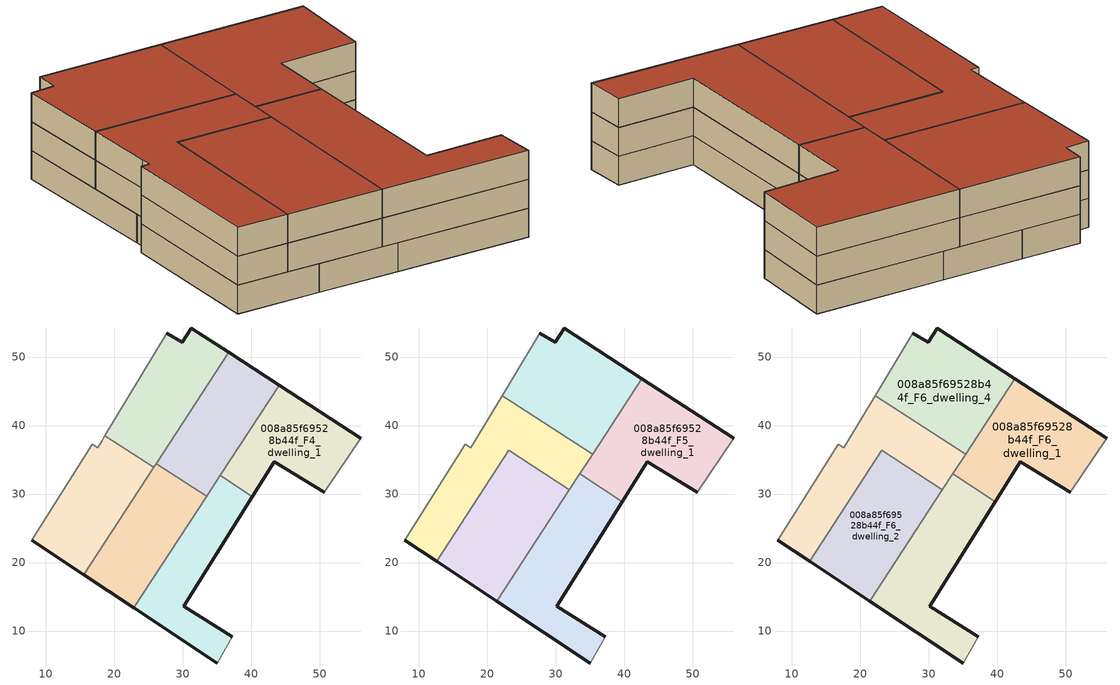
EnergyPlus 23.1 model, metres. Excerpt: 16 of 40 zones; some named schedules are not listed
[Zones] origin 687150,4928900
008a85f69528b44f_F4_dwelling_0
 floor to 008a85f69528b44f_F3_dwelling_0 (EU_floor_Construction): 37.23,9.14 30.13,13.66 40.19,29.65 35.48,32.71 22.89,13.38 35.07,5.34 z12
 wall outside (EU_wall_Construction): 35.07,5.34 22.89,13.38 / 40.19,29.65 30.13,13.66 37.23,9.14 z12:15
 wall to 008a85f69528b44f_F4_dwelling_1 (EU_wall_Construction): 35.48,32.71 40.19,29.65 z12:15
 wall adiabatic (EU_wall_Construction): 37.23,9.14 35.07,5.34 z12:15
 wall to 008a85f69528b44f_F4_dwelling_2 (EU_wall_Construction): 22.89,13.38 33.49,29.66 z12:15
 wall to 008a85f69528b44f_F4_dwelling_3 (EU_wall_Construction): 33.49,29.66 35.48,32.71 z12:15
008a85f69528b44f_F4_dwelling_1
 floor to 008a85f69528b44f_F3_dwelling_1 (EU_floor_Construction): 50.69,30.3 56.02,38.13 44.07,45.91 35.48,32.71 40.19,29.65 43.36,34.7 z12
 wall outside (EU_wall_Construction): 44.07,45.91 56.02,38.13 / 50.69,30.3 43.36,34.7 40.19,29.65 z12:15
 wall adiabatic (EU_wall_Construction): 56.02,38.13 50.69,30.3 z12:15
 wall to 008a85f69528b44f_F4_dwelling_3 (EU_wall_Construction): 35.48,32.71 44.07,45.91 z12:15
008a85f69528b44f_F4_dwelling_2
 floor to 008a85f69528b44f_F3_dwelling_2 (EU_floor_Construction): 22.89,13.38 33.49,29.66 26.12,34.45 15.56,18.22 z12
 wall outside (EU_wall_Construction): 22.89,13.38 15.56,18.22 z12:15
 wall to 008a85f69528b44f_F4_dwelling_3 (EU_wall_Construction): 26.12,34.45 33.49,29.66 z12:15
 wall to 008a85f69528b44f_F4_dwelling_4 (EU_wall_Construction): 15.56,18.22 25.76,33.89 z12:15
 wall to 008a85f69528b44f_F4_dwelling_5 (EU_wall_Construction): 25.76,33.89 26.12,34.45 z12:15
008a85f69528b44f_F4_dwelling_3
 floor to 008a85f69528b44f_F3_dwelling_3 (EU_floor_Construction): 33.49,29.66 44.07,45.91 36.7,50.71 26.12,34.45 z12
 wall outside (EU_wall_Construction): 36.7,50.71 44.07,45.91 z12:15
 wall to 008a85f69528b44f_F4_dwelling_5 (EU_wall_Construction): 26.12,34.45 36.7,50.71 z12:15
008a85f69528b44f_F4_dwelling_4
 floor to 008a85f69528b44f_F3_dwelling_4 (EU_floor_Construction): 15.56,18.22 25.76,33.89 18.66,38.51 18.19,37.75 17.57,36.75 16.82,37.25 7.94,23.25 z12
 wall outside (EU_wall_Construction): 15.56,18.22 7.94,23.25 z12:15
 wall adiabatic (EU_wall_Construction): 7.94,23.25 16.82,37.25 17.57,36.75 18.19,37.75 18.66,38.51 z12:15
 wall to 008a85f69528b44f_F4_dwelling_5 (EU_wall_Construction): 18.66,38.51 25.76,33.89 z12:15
008a85f69528b44f_F4_dwelling_5
 floor to 008a85f69528b44f_F3_dwelling_5 (EU_floor_Construction): 25.76,33.89 36.7,50.71 31.26,54.25 29.94,52.19 27.65,53.49 18.66,38.51 z12
 wall outside (EU_wall_Construction): 27.65,53.49 29.94,52.19 31.26,54.25 36.7,50.71 z12:15
 wall adiabatic (EU_wall_Construction): 18.66,38.51 27.65,53.49 z12:15
008a85f69528b44f_F5_dwelling_0
 floor to 008a85f69528b44f_F4_dwelling_0 (EU_floor_Construction): 37.23,9.14 30.13,13.66 39.72,28.91 35,31.98 22.89,13.38 35.07,5.34 z15
 floor to 008a85f69528b44f_F4_dwelling_2 (EU_floor_Construction): 22.89,13.38 33.49,29.66 32.01,30.62 21.43,14.35 z15
 floor to 008a85f69528b44f_F4_dwelling_3 (EU_floor_Construction): 33.49,29.66 35,31.98 33.53,32.94 32.02,30.62 z15
 wall outside (EU_wall_Construction): 39.72,28.91 30.13,13.66 37.23,9.14 / 35.07,5.34 21.43,14.35 z15:18
 wall adiabatic (EU_wall_Construction): 37.23,9.14 35.07,5.34 z15:18
 wall to 008a85f69528b44f_F5_dwelling_1 (EU_wall_Construction): 33.53,32.94 39.72,28.91 z15:18
 wall to 008a85f69528b44f_F5_dwelling_2 (EU_wall_Construction): 21.43,14.35 32.02,30.62 z15:18
 wall to 008a85f69528b44f_F5_dwelling_3 (EU_wall_Construction): 32.02,30.62 33.53,32.94 z15:18
008a85f69528b44f_F5_dwelling_1
 floor to 008a85f69528b44f_F4_dwelling_1 (EU_floor_Construction): 50.69,30.3 56.02,38.13 44.07,45.91 35.48,32.71 40.19,29.65 43.36,34.7 z15
 floor to 008a85f69528b44f_F4_dwelling_0 (EU_floor_Construction): 39.72,28.91 40.19,29.65 35.48,32.71 35,31.98 z15
 floor to 008a85f69528b44f_F4_dwelling_3 (EU_floor_Construction): 35,31.98 44.07,45.91 42.59,46.87 33.53,32.94 z15
 wall outside (EU_wall_Construction): 50.69,30.3 43.36,34.7 39.72,28.91 / 42.59,46.87 56.02,38.13 z15:18
 wall adiabatic (EU_wall_Construction): 56.02,38.13 50.69,30.3 z15:18
 wall to 008a85f69528b44f_F5_dwelling_4 (EU_wall_Construction): 35.39,35.79 42.59,46.87 z15:18
 wall to 008a85f69528b44f_F5_dwelling_3 (EU_wall_Construction): 33.53,32.94 35.39,35.79 z15:18
008a85f69528b44f_F5_dwelling_2
 floor to 008a85f69528b44f_F4_dwelling_2 (EU_floor_Construction): 21.43,14.35 32.01,30.62 26.12,34.45 15.56,18.22 z15
 floor to 008a85f69528b44f_F4_dwelling_4 (EU_floor_Construction): 15.56,18.22 25.76,33.89 22.8,35.81 12.62,20.16 z15
 floor to 008a85f69528b44f_F4_dwelling_5 (EU_floor_Construction): 25.76,33.89 26.12,34.46 23.17,36.38 22.8,35.81 z15
 wall outside (EU_wall_Construction): 21.43,14.35 12.62,20.16 z15:18
 wall to 008a85f69528b44f_F5_dwelling_3 (EU_wall_Construction): 12.62,20.16 23.17,36.38 32.02,30.62 z15:18
008a85f69528b44f_F5_dwelling_3
 floor to 008a85f69528b44f_F4_dwelling_4 (EU_floor_Construction): 12.62,20.16 22.8,35.81 18.66,38.51 18.19,37.75 17.57,36.75 16.82,37.25 7.94,23.25 z15
 floor to 008a85f69528b44f_F4_dwelling_3 (EU_floor_Construction): 32.02,30.62 35.39,35.79 29.49,39.63 26.12,34.46 z15
 floor to 008a85f69528b44f_F4_dwelling_5 (EU_floor_Construction): 26.12,34.46 29.49,39.63 22.18,44.39 18.66,38.51 22.8,35.81 23.17,36.38 z15
 wall outside (EU_wall_Construction): 12.62,20.16 7.94,23.25 z15:18
 wall adiabatic (EU_wall_Construction): 7.94,23.25 16.82,37.25 17.57,36.75 18.19,37.75 22.18,44.39 z15:18
 wall to 008a85f69528b44f_F5_dwelling_4 (EU_wall_Construction): 22.18,44.39 35.39,35.79 z15:18
008a85f69528b44f_F5_dwelling_4
 floor to 008a85f69528b44f_F4_dwelling_3 (EU_floor_Construction): 35.39,35.79 42.59,46.87 36.7,50.7 29.49,39.63 z15
 floor to 008a85f69528b44f_F4_dwelling_5 (EU_floor_Construction): 29.49,39.63 36.7,50.7 31.26,54.25 29.94,52.19 27.65,53.49 22.18,44.39 z15
 wall outside (EU_wall_Construction): 27.65,53.49 29.94,52.19 31.26,54.25 42.59,46.87 z15:18
 wall adiabatic (EU_wall_Construction): 22.18,44.39 27.65,53.49 z15:18
008a85f69528b44f_F6_dwelling_0
 floor to 008a85f69528b44f_F5_dwelling_0 (EU_floor_Construction): 37.23,9.14 30.13,13.66 39.72,28.91 33.53,32.94 21.43,14.35 35.07,5.34 z18
 wall outside (EU_wall_Construction): 39.72,28.91 30.13,13.66 37.23,9.14 / 35.07,5.34 21.43,14.35 z18:21
 wall adiabatic (EU_wall_Construction): 37.23,9.14 35.07,5.34 z18:21
 wall to 008a85f69528b44f_F6_dwelling_1 (EU_wall_Construction): 33.53,32.94 39.72,28.91 z18:21
 wall to 008a85f69528b44f_F6_dwelling_2 (EU_wall_Construction): 21.43,14.35 32.02,30.62 z18:21
 wall to 008a85f69528b44f_F6_dwelling_3 (EU_wall_Construction): 32.02,30.62 33.53,32.94 z18:21
 roof outside (EU_roof_Construction): 39.72,28.91 30.13,13.66 37.23,9.14 35.07,5.34 21.43,14.35 33.53,32.94 z21
008a85f69528b44f_F6_dwelling_1
 floor to 008a85f69528b44f_F5_dwelling_1 (EU_floor_Construction): 50.69,30.3 56.02,38.13 42.59,46.87 33.53,32.94 39.72,28.91 43.36,34.7 z18
 wall outside (EU_wall_Construction): 50.69,30.3 43.36,34.7 39.72,28.91 / 42.59,46.87 56.02,38.13 z18:21
 wall adiabatic (EU_wall_Construction): 56.02,38.13 50.69,30.3 z18:21
 wall to 008a85f69528b44f_F6_dwelling_4 (EU_wall_Construction): 35.39,35.79 42.59,46.87 z18:21
 wall to 008a85f69528b44f_F6_dwelling_3 (EU_wall_Construction): 33.53,32.94 35.39,35.79 z18:21
 roof outside (EU_roof_Construction): 56.02,38.13 50.69,30.3 43.36,34.7 39.72,28.91 33.53,32.94 42.59,46.87 z21
008a85f69528b44f_F6_dwelling_2
 floor to 008a85f69528b44f_F5_dwelling_2 (EU_floor_Construction): 21.43,14.35 32.02,30.62 23.17,36.38 12.62,20.16 z18
 wall outside (EU_wall_Construction): 21.43,14.35 12.62,20.16 z18:21
 wall to 008a85f69528b44f_F6_dwelling_3 (EU_wall_Construction): 12.62,20.16 23.17,36.38 32.02,30.62 z18:21
 roof outside (EU_roof_Construction): 32.02,30.62 21.43,14.35 12.62,20.16 23.17,36.38 z21
008a85f69528b44f_F6_dwelling_3
 floor to 008a85f69528b44f_F5_dwelling_3 (EU_floor_Construction): 32.02,30.62 35.39,35.79 22.18,44.39 18.19,37.75 17.57,36.75 16.82,37.25 7.94,23.25 12.62,20.16 23.17,36.38 z18
 wall outside (EU_wall_Construction): 12.62,20.16 7.94,23.25 z18:21
 wall adiabatic (EU_wall_Construction): 7.94,23.25 16.82,37.25 17.57,36.75 18.19,37.75 22.18,44.39 z18:21
 wall to 008a85f69528b44f_F6_dwelling_4 (EU_wall_Construction): 22.18,44.39 35.39,35.79 z18:21
 roof outside (EU_roof_Construction): 35.39,35.79 32.02,30.62 23.17,36.38 12.62,20.16 7.94,23.25 16.82,37.25 17.57,36.75 18.19,37.75 22.18,44.39 z21
008a85f69528b44f_F6_dwelling_4
 floor to 008a85f69528b44f_F5_dwelling_4 (EU_floor_Construction): 35.39,35.79 42.59,46.87 31.26,54.25 29.94,52.19 27.65,53.49 22.18,44.39 z18
 wall outside (EU_wall_Construction): 27.65,53.49 29.94,52.19 31.26,54.25 42.59,46.87 z18:21
 wall adiabatic (EU_wall_Construction): 22.18,44.39 27.65,53.49 z18:21
 roof outside (EU_roof_Construction): 42.59,46.87 35.39,35.79 22.18,44.39 27.65,53.49 29.94,52.19 31.26,54.25 z21
[Building]
EU S2 Campaign: North Axis=0; Terrain=City; Solar Distribution=FullExterior
[Site:Location]
Bologna: Latitude=44.5; Longitude=11.25; Time Zone=1; Elevation=37
[SizingPeriod:WeatherFileDays]
AnnualSizingPeriod: Begin Month=1; Begin Day of Month=1; End Month=12; End Day of Month=31; Day of Week for Start Day=Monday; Use Weather File Daylight Saving Period=No; Use Weather File Rain and Snow Indicators=No
[MATERIAL]
EU_InternalMass_Material: Roughness=MediumRough; Thickness=0.1; Conductivity=1; Density=1800; Specific Heat=900; Thermal Absorptance=0.9; Solar Absorptance=0.7; Visible Absorptance=0.7
[MATERIAL:NOMASS] Roughness=MediumRough; Thermal Absorptance=0.9; Solar Absorptance=0.7; Visible Absorptance=0.7
Name | Thermal Resistance
EU_wall_NoMass | 0.890213
EU_roof_NoMass | 0.636128
EU_floor_NoMass | 0.79516
[CONSTRUCTION]
EU_wall_Construction: EU_wall_NoMass
EU_roof_Construction: EU_roof_NoMass
EU_floor_Construction: EU_floor_NoMass
EU_InternalMass_Construction: EU_InternalMass_Material
[ZONE] Type=1; Multiplier=1; Ceiling Height=autocalculate; Floor Area=autocalculate; Part of Total Floor Area=Yes
Name | Volume
008a85f69528b44f_F4_dwelling_0 | 511.471
008a85f69528b44f_F5_dwelling_0; 008a85f69528b44f_F6_dwelling_0 | 613.805
008a85f69528b44f_F4_dwelling_1 | 511.462
008a85f69528b44f_F5_dwelling_1; 008a85f69528b44f_F6_dwelling_1 | 613.761
008a85f69528b44f_F4_dwelling_2 | 511.461
008a85f69528b44f_F5_dwelling_2; 008a85f69528b44f_F6_dwelling_2 | 613.686
008a85f69528b44f_F4_dwelling_3 | 511.465
008a85f69528b44f_F5_dwelling_3; 008a85f69528b44f_F6_dwelling_3 | 613.778
008a85f69528b44f_F4_dwelling_4 | 511.477
008a85f69528b44f_F5_dwelling_4; 008a85f69528b44f_F6_dwelling_4 | 613.734
008a85f69528b44f_F4_dwelling_5 | 511.469
[INTERNALMASS] Construction=EU_InternalMass_Construction
Name | Zone or ZoneList | Surface Area
008a85f69528b44f_F4_dwelling_0_EU_InternalMass | 008a85f69528b44f_F4_dwelling_0 | 170.49
008a85f69528b44f_F4_dwelling_1_EU_InternalMass | 008a85f69528b44f_F4_dwelling_1 | 170.487
008a85f69528b44f_F4_dwelling_2_EU_InternalMass | 008a85f69528b44f_F4_dwelling_2 | 170.487
008a85f69528b44f_F4_dwelling_3_EU_InternalMass | 008a85f69528b44f_F4_dwelling_3 | 170.488
008a85f69528b44f_F4_dwelling_4_EU_InternalMass | 008a85f69528b44f_F4_dwelling_4 | 170.492
008a85f69528b44f_F4_dwelling_5_EU_InternalMass | 008a85f69528b44f_F4_dwelling_5 | 170.49
008a85f69528b44f_F5_dwelling_0_EU_InternalMass | 008a85f69528b44f_F5_dwelling_0 | 204.601
008a85f69528b44f_F5_dwelling_1_EU_InternalMass | 008a85f69528b44f_F5_dwelling_1 | 204.587
008a85f69528b44f_F5_dwelling_2_EU_InternalMass | 008a85f69528b44f_F5_dwelling_2 | 204.56
008a85f69528b44f_F5_dwelling_3_EU_InternalMass | 008a85f69528b44f_F5_dwelling_3 | 204.593
008a85f69528b44f_F5_dwelling_4_EU_InternalMass | 008a85f69528b44f_F5_dwelling_4 | 204.58
008a85f69528b44f_F6_dwelling_0_EU_InternalMass | 008a85f69528b44f_F6_dwelling_0 | 204.601
008a85f69528b44f_F6_dwelling_1_EU_InternalMass | 008a85f69528b44f_F6_dwelling_1 | 204.587
008a85f69528b44f_F6_dwelling_2_EU_InternalMass | 008a85f69528b44f_F6_dwelling_2 | 204.56
008a85f69528b44f_F6_dwelling_3_EU_InternalMass | 008a85f69528b44f_F6_dwelling_3 | 204.593
008a85f69528b44f_F6_dwelling_4_EU_InternalMass | 008a85f69528b44f_F6_dwelling_4 | 204.58
[OTHEREQUIPMENT] Fuel Type=Electricity; Design Level Calculation Method=Watts/Area; Power per Zone Floor Area=1; Fraction Latent=0; Fraction Radiant=0; Fraction Lost=0; Carbon Dioxide Generation Rate=0; EndUse Subcategory=EU_Step8_InternalGains
Name | Zone or ZoneList or Space or SpaceList | Schedule
EU_Step8_InternalGain_008a85f69528b44f_F4_dwelling_0_f000 | 008a85f69528b44f_F4_dwelling_0 | EU_Step8_GainSchedule_008a85f69528b44f_F4_dwelling_0_f000
EU_Step8_InternalGain_008a85f69528b44f_F4_dwelling_1_f000 | 008a85f69528b44f_F4_dwelling_1 | EU_Step8_GainSchedule_008a85f69528b44f_F4_dwelling_1_f000
EU_Step8_InternalGain_008a85f69528b44f_F4_dwelling_2_f000 | 008a85f69528b44f_F4_dwelling_2 | EU_Step8_GainSchedule_008a85f69528b44f_F4_dwelling_2_f000
EU_Step8_InternalGain_008a85f69528b44f_F4_dwelling_3_f000 | 008a85f69528b44f_F4_dwelling_3 | EU_Step8_GainSchedule_008a85f69528b44f_F4_dwelling_3_f000
EU_Step8_InternalGain_008a85f69528b44f_F4_dwelling_4_f000 | 008a85f69528b44f_F4_dwelling_4 | EU_Step8_GainSchedule_008a85f69528b44f_F4_dwelling_4_f000
EU_Step8_InternalGain_008a85f69528b44f_F4_dwelling_5_f000 | 008a85f69528b44f_F4_dwelling_5 | EU_Step8_GainSchedule_008a85f69528b44f_F4_dwelling_5_f000
EU_Step8_InternalGain_008a85f69528b44f_F5_dwelling_0_f000 | 008a85f69528b44f_F5_dwelling_0 | EU_Step8_GainSchedule_008a85f69528b44f_F5_dwelling_0_f000
EU_Step8_InternalGain_008a85f69528b44f_F5_dwelling_1_f000 | 008a85f69528b44f_F5_dwelling_1 | EU_Step8_GainSchedule_008a85f69528b44f_F5_dwelling_1_f000
EU_Step8_InternalGain_008a85f69528b44f_F5_dwelling_2_f000 | 008a85f69528b44f_F5_dwelling_2 | EU_Step8_GainSchedule_008a85f69528b44f_F5_dwelling_2_f000
EU_Step8_InternalGain_008a85f69528b44f_F5_dwelling_3_f000 | 008a85f69528b44f_F5_dwelling_3 | EU_Step8_GainSchedule_008a85f69528b44f_F5_dwelling_3_f000
EU_Step8_InternalGain_008a85f69528b44f_F5_dwelling_4_f000 | 008a85f69528b44f_F5_dwelling_4 | EU_Step8_GainSchedule_008a85f69528b44f_F5_dwelling_4_f000
EU_Step8_InternalGain_008a85f69528b44f_F6_dwelling_0_f000 | 008a85f69528b44f_F6_dwelling_0 | EU_Step8_GainSchedule_008a85f69528b44f_F6_dwelling_0_f000
EU_Step8_InternalGain_008a85f69528b44f_F6_dwelling_1_f000 | 008a85f69528b44f_F6_dwelling_1 | EU_Step8_GainSchedule_008a85f69528b44f_F6_dwelling_1_f000
EU_Step8_InternalGain_008a85f69528b44f_F6_dwelling_2_f000 | 008a85f69528b44f_F6_dwelling_2 | EU_Step8_GainSchedule_008a85f69528b44f_F6_dwelling_2_f000
EU_Step8_InternalGain_008a85f69528b44f_F6_dwelling_3_f000 | 008a85f69528b44f_F6_dwelling_3 | EU_Step8_GainSchedule_008a85f69528b44f_F6_dwelling_3_f000
EU_Step8_InternalGain_008a85f69528b44f_F6_dwelling_4_f000 | 008a85f69528b44f_F6_dwelling_4 | EU_Step8_GainSchedule_008a85f69528b44f_F6_dwelling_4_f000
[ZONEVENTILATION:DESIGNFLOWRATE] Schedule=EU_AlwaysOn; Design Flow Rate Calculation Method=AirChanges/Hour; Air Changes per Hour=0.718634; Ventilation Type=Natural; Fan Pressure Rise=0; Fan Total Efficiency=1; Constant Term Coefficient=1; Temperature Term Coefficient=0; Velocity Term Coefficient=0; Velocity Squared Term Coefficient=0; Minimum Indoor Temperature=-100; Maximum Indoor Temperature=100; Delta Temperature=-100; Minimum Outdoor Temperature=-100; Maximum Outdoor Temperature=100; Maximum Wind Speed=40
Name | Zone or ZoneList or Space or SpaceList
EU_ConstantAir_008a85f69528b44f_F4_dwelling_0 | 008a85f69528b44f_F4_dwelling_0
EU_ConstantAir_008a85f69528b44f_F4_dwelling_1 | 008a85f69528b44f_F4_dwelling_1
EU_ConstantAir_008a85f69528b44f_F4_dwelling_2 | 008a85f69528b44f_F4_dwelling_2
EU_ConstantAir_008a85f69528b44f_F4_dwelling_3 | 008a85f69528b44f_F4_dwelling_3
EU_ConstantAir_008a85f69528b44f_F4_dwelling_4 | 008a85f69528b44f_F4_dwelling_4
EU_ConstantAir_008a85f69528b44f_F4_dwelling_5 | 008a85f69528b44f_F4_dwelling_5
EU_ConstantAir_008a85f69528b44f_F5_dwelling_0 | 008a85f69528b44f_F5_dwelling_0
EU_ConstantAir_008a85f69528b44f_F5_dwelling_1 | 008a85f69528b44f_F5_dwelling_1
EU_ConstantAir_008a85f69528b44f_F5_dwelling_2 | 008a85f69528b44f_F5_dwelling_2
EU_ConstantAir_008a85f69528b44f_F5_dwelling_3 | 008a85f69528b44f_F5_dwelling_3
EU_ConstantAir_008a85f69528b44f_F5_dwelling_4 | 008a85f69528b44f_F5_dwelling_4
EU_ConstantAir_008a85f69528b44f_F6_dwelling_0 | 008a85f69528b44f_F6_dwelling_0
EU_ConstantAir_008a85f69528b44f_F6_dwelling_1 | 008a85f69528b44f_F6_dwelling_1
EU_ConstantAir_008a85f69528b44f_F6_dwelling_2 | 008a85f69528b44f_F6_dwelling_2
EU_ConstantAir_008a85f69528b44f_F6_dwelling_3 | 008a85f69528b44f_F6_dwelling_3
EU_ConstantAir_008a85f69528b44f_F6_dwelling_4 | 008a85f69528b44f_F6_dwelling_4
[HVACTEMPLATE:ZONE:IDEALLOADSAIRSYSTEM] System Availability Schedule=EU_AlwaysOn; Maximum Heating Supply Air Temperature=50; Minimum Cooling Supply Air Temperature=13; Maximum Heating Supply Air Humidity Ratio=0.0156; Minimum Cooling Supply Air Humidity Ratio=0.0077; Heating Limit=NoLimit; Cooling Limit=NoLimit; Heating Availability Schedule=EU_AlwaysOn; Cooling Availability Schedule=EU_CoolingOff; Dehumidification Control Type=ConstantSensibleHeatRatio; Cooling Sensible Heat Ratio=0.7; Dehumidification Setpoint=60; Humidification Control Type=None; Humidification Setpoint=30; Outdoor Air Method=None; Outdoor Air Flow Rate per Person=0.00944; Outdoor Air Flow Rate per Zone Floor Area=0; Outdoor Air Flow Rate per Zone=0; Demand Controlled Ventilation Type=None; Outdoor Air Economizer Type=NoEconomizer; Heat Recovery Type=None; Sensible Heat Recovery Effectiveness=0.7; Latent Heat Recovery Effectiveness=0.65
Name | Template Thermostat
008a85f69528b44f_F4_dwelling_0 | EU_HeatOnly_008a85f69528b44f_F4_dwelling_0
008a85f69528b44f_F4_dwelling_1 | EU_HeatOnly_008a85f69528b44f_F4_dwelling_1
008a85f69528b44f_F4_dwelling_2 | EU_HeatOnly_008a85f69528b44f_F4_dwelling_2
008a85f69528b44f_F4_dwelling_3 | EU_HeatOnly_008a85f69528b44f_F4_dwelling_3
008a85f69528b44f_F4_dwelling_4 | EU_HeatOnly_008a85f69528b44f_F4_dwelling_4
008a85f69528b44f_F4_dwelling_5 | EU_HeatOnly_008a85f69528b44f_F4_dwelling_5
008a85f69528b44f_F5_dwelling_0 | EU_HeatOnly_008a85f69528b44f_F5_dwelling_0
008a85f69528b44f_F5_dwelling_1 | EU_HeatOnly_008a85f69528b44f_F5_dwelling_1
008a85f69528b44f_F5_dwelling_2 | EU_HeatOnly_008a85f69528b44f_F5_dwelling_2
008a85f69528b44f_F5_dwelling_3 | EU_HeatOnly_008a85f69528b44f_F5_dwelling_3
008a85f69528b44f_F5_dwelling_4 | EU_HeatOnly_008a85f69528b44f_F5_dwelling_4
008a85f69528b44f_F6_dwelling_0 | EU_HeatOnly_008a85f69528b44f_F6_dwelling_0
008a85f69528b44f_F6_dwelling_1 | EU_HeatOnly_008a85f69528b44f_F6_dwelling_1
008a85f69528b44f_F6_dwelling_2 | EU_HeatOnly_008a85f69528b44f_F6_dwelling_2
